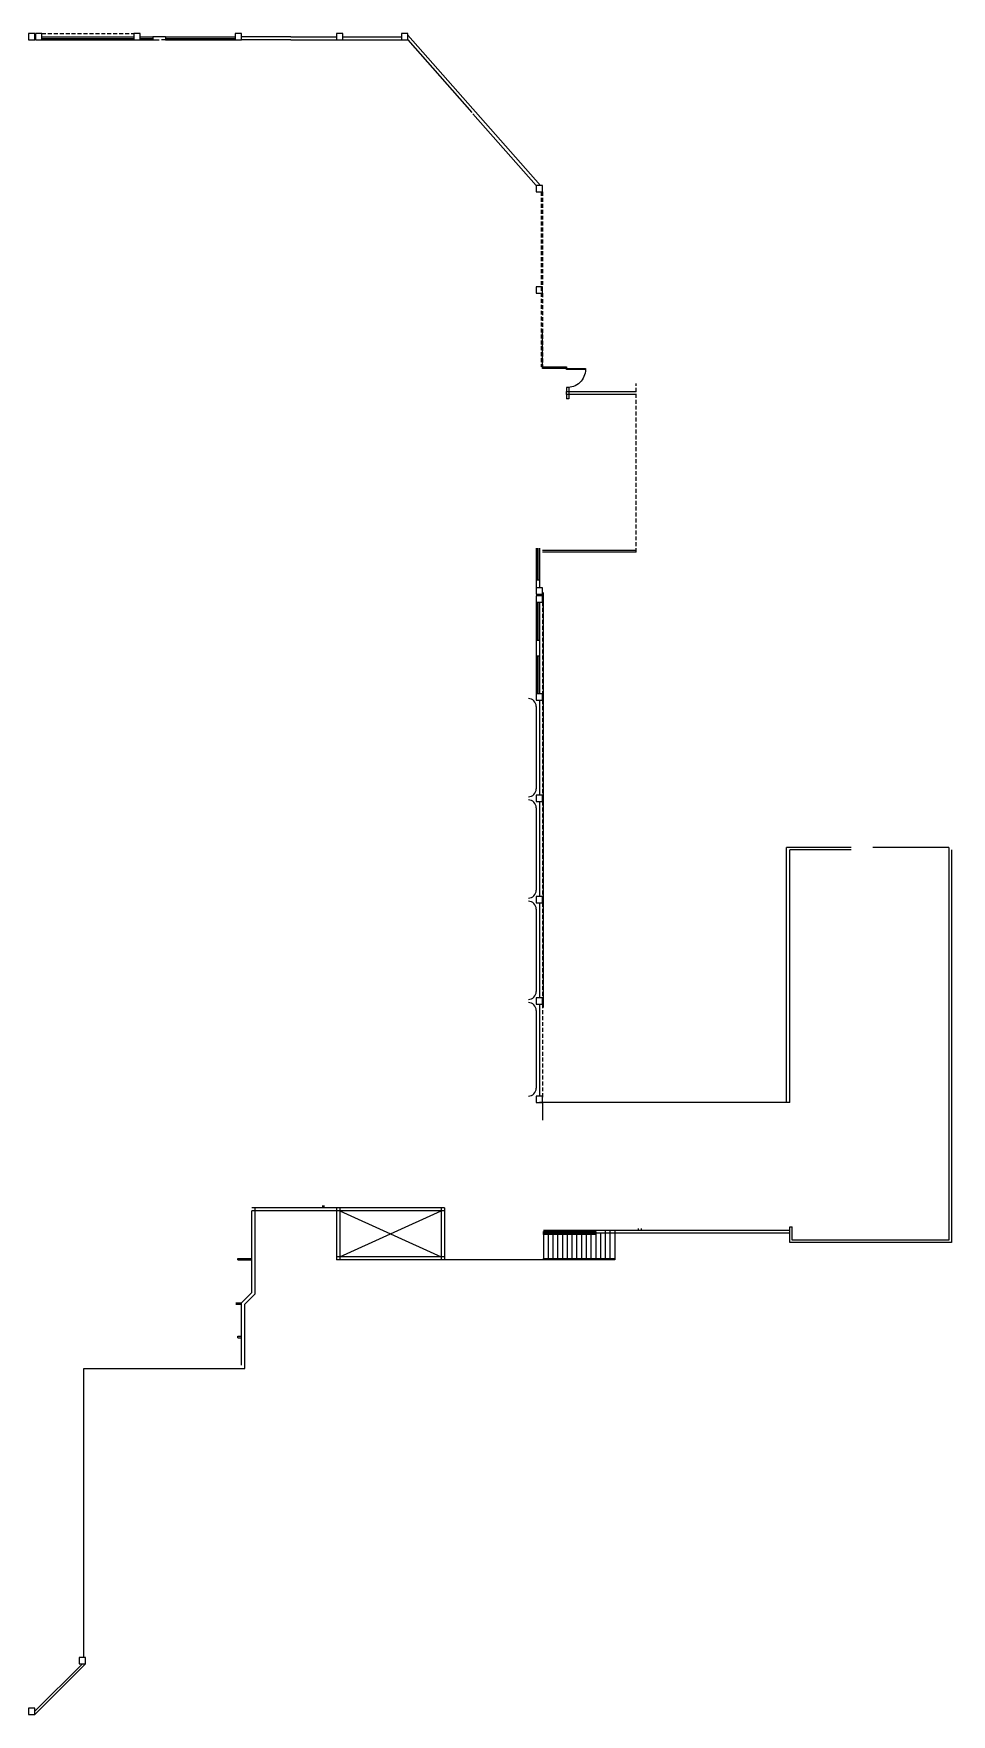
# Model space of a CAD drawing. Header units: metres. Extents: x 51 to 18146, y -212 to 18074.
# Drawn here: x 163.2 to 221.1, y 274.4 to 380.5 of the extents above; entities that cross this region are included whole.
import ezdxf

# ---------------------------------------------------------------- set-up
doc = ezdxf.new("R2010")
doc.units = ezdxf.units.M
doc.linetypes.add('HIDDEN', pattern=[0.375, 0.25, -0.125])
doc.layers.get('0').update_dxf_attribs({"color": 250})
for name, color, linetype in [('AY', 1, 'Continuous'), ('COL', 2, 'Continuous'), ('GR', 6, 'Continuous'), ('NO', 250, 'Continuous'), ('PA', 7, 'Continuous'), ('PU', 1, 'Continuous'), ('TA', 3, 'Continuous'), ('VE', 5, 'Continuous')]:
    doc.layers.add(name, color=color, linetype=linetype)
doc.layers.get('0').freeze()

# ---------------------------------------------------------------- blocks, each defined once
blk = doc.blocks.new('-COL40-')
at = {"color": 0}
blk.add_lwpolyline([(-0.2, 0.2), (-0.2, -0.2), (0.2, -0.2), (0.2, 0.2)], close=True, dxfattribs=at)
blk = doc.blocks.new('P-IZ')
at = {"color": 0}
blk.add_lwpolyline([(0.05, 1), (0.05, 0), (0, 0), (0, 1), (0.05, 1, -0.429311), (1, 0, -3.280951)], format="xyb", dxfattribs=at)

msp = doc.modelspace()

# ---------------------------------------------------------------- linework, layer by layer
at = {"layer": 'AY', "color": 0, "linetype": 'HIDDEN'}
for p, q in [((163.694, 380.51), (169.494, 380.51)), ((195.194, 370.51), (195.194, 359.465)), ((195.294, 370.51), (195.294, 364.51)), ((195.294, 364.11), (195.294, 359.365)), ((201.194, 347.76), (201.194, 358.41)), ((195.294, 344.61), (195.294, 338.81)), ((195.294, 338.41), (195.294, 332.41)), ((195.294, 332.01), (195.294, 326.01)), ((195.294, 325.61), (195.294, 319.61)), ((195.294, 319.21), (195.294, 313.21))]:
    msp.add_line(p, q, dxfattribs=at)
at = {"layer": 'AY', "color": 0}
for p, q in [((195.344, 319.01), (195.344, 345.21)), ((214.767, 329.11), (210.694, 329.11)), ((220.944, 329.11), (220.944, 304.31)), ((210.894, 304.91), (195.344, 304.91)), ((210.894, 305.16), (211.044, 305.16)), ((210.894, 304.76), (210.894, 305.16)), ((211.044, 304.31), (211.044, 305.16)), ((220.944, 304.31), (211.044, 304.31))]:
    msp.add_line(p, q, dxfattribs=at)
at = {"layer": 'AY', "color": 15}
for points in [[(210.694, 313.01), (210.694, 329.11)], [(210.894, 313.01), (210.894, 328.96)]]:
    msp.add_lwpolyline(points, dxfattribs=at)
at = {"layer": 'GR', "color": 15}
for p, q in [((195.344, 304.71), (195.344, 303.16)), ((195.644, 304.71), (195.644, 303.16)), ((195.944, 304.71), (195.944, 303.16)), ((196.244, 304.71), (196.244, 303.16)), ((196.544, 304.71), (196.544, 303.16)), ((196.844, 304.71), (196.844, 303.16)), ((197.144, 304.71), (197.144, 303.16)), ((197.444, 304.71), (197.444, 303.16)), ((197.744, 304.71), (197.744, 303.16)), ((198.044, 304.71), (198.044, 303.16)), ((198.344, 304.71), (198.344, 303.16)), ((198.644, 304.71), (198.644, 303.16)), ((198.944, 304.76), (198.944, 303.16)), ((199.244, 304.91), (199.244, 303.16)), ((199.544, 304.91), (199.544, 303.16)), ((199.844, 304.91), (199.844, 303.16))]:
    msp.add_line(p, q, dxfattribs=at)
for points in [[(198.644, 304.81), (198.644, 304.76), (195.344, 304.76), (195.344, 304.86), (198.644, 304.86), (198.644, 304.81), (195.344, 304.81)], [(198.644, 304.71), (198.644, 304.66), (195.344, 304.66), (195.344, 304.76), (198.644, 304.76), (198.644, 304.71), (195.344, 304.71)], [(199.844, 303.11), (199.844, 303.06), (195.344, 303.06), (195.344, 303.16), (199.844, 303.16), (199.844, 303.11), (195.344, 303.11)]]:
    msp.add_lwpolyline(points, dxfattribs=at)
at = {"layer": 'NO'}
for p, q in [((182.694, 380.31), (186.394, 380.31)), ((182.694, 380.11), (186.394, 380.11)), ((186.794, 380.412), (195.161, 370.91)), ((186.794, 380.11), (190.835, 375.52)), ((190.901, 375.445), (194.894, 370.91)), ((195.294, 359.465), (196.794, 359.465)), ((195.444, 359.365), (195.294, 359.365)), ((196.794, 359.365), (195.444, 359.365)), ((196.794, 359.465), (196.794, 359.365)), ((196.944, 358.152), (196.794, 358.152)), ((196.794, 358.152), (196.794, 357.91)), ((196.794, 357.91), (201.194, 357.91)), ((196.794, 357.71), (196.794, 357.91)), ((196.944, 358.152), (196.944, 357.447)), ((196.794, 357.71), (196.794, 357.447)), ((196.944, 357.447), (196.794, 357.447)), ((201.194, 347.86), (195.294, 347.86)), ((201.194, 347.76), (195.294, 347.76)), ((220.944, 329.11), (216.141, 329.11)), ((210.894, 313.01), (195.094, 313.01)), ((176.944, 301.01), (176.944, 306.16)), ((177.144, 300.927), (177.144, 306.36)), ((181.394, 306.5), (181.394, 306.36)), ((181.494, 306.5), (181.494, 306.36)), ((182.494, 306.16), (188.894, 303.26)), ((182.494, 303.26), (188.894, 306.16)), ((201.318, 305.036), (201.318, 304.91)), ((201.518, 305.049), (201.518, 304.91)), ((176.056, 303.16), (176.944, 303.16)), ((176.056, 303.06), (176.056, 303.16)), ((176.056, 303.06), (176.944, 303.06)), ((189.094, 303.26), (182.294, 303.26)), ((189.094, 303.06), (182.294, 303.06)), ((195.344, 303.06), (189.094, 303.06)), ((175.936, 300.36), (176.294, 300.36)), ((175.936, 300.26), (176.294, 300.26)), ((176.068, 298.236), (176.294, 298.236)), ((176.068, 298.136), (176.068, 298.236)), ((176.068, 298.136), (176.294, 298.136)), ((166.344, 277.96), (166.344, 296.21)), ((163.244, 274.56), (166.244, 277.56)), ((166.444, 277.96), (166.344, 277.96))]:
    msp.add_line(p, q, dxfattribs=at)
at = {"layer": 'PA', "color": 0}
for p, q in [((170.694, 380.31), (170.694, 380.11)), ((171.494, 380.31), (170.694, 380.31)), ((170.694, 380.11), (171.094, 380.11)), ((171.494, 380.11), (171.244, 380.11)), ((171.494, 380.31), (171.494, 380.11)), ((179.394, 380.31), (176.294, 380.31)), ((179.394, 380.11), (176.294, 380.11)), ((201.194, 357.71), (196.794, 357.71)), ((194.894, 346.01), (195.094, 346.01)), ((194.894, 346.01), (194.894, 345.51)), ((195.094, 346.01), (195.094, 345.51)), ((194.894, 342.21), (194.894, 341.21)), ((194.894, 342.21), (195.094, 342.21)), ((195.094, 342.21), (195.094, 341.21)), ((194.894, 341.21), (195.094, 341.21)), ((194.894, 338.01), (194.894, 332.81)), ((195.094, 338.41), (195.094, 332.41)), ((194.894, 331.61), (194.894, 326.41)), ((195.094, 332.01), (195.094, 326.01)), ((194.894, 325.21), (194.894, 320.01)), ((195.094, 325.61), (195.094, 319.61)), ((194.894, 318.81), (194.894, 313.91)), ((195.094, 319.21), (195.094, 313.41))]:
    msp.add_line(p, q, dxfattribs=at)
at = {"layer": 'PA', "color": 15}
for centre, start, end in [((194.394, 338.01), 0, 90), ((194.394, 332.81), 270, 0), ((194.394, 331.61), 0, 90), ((194.394, 326.41), 270, 0), ((194.394, 325.21), 0, 90), ((194.394, 320.01), 270, 0), ((194.394, 318.81), 0, 90), ((194.394, 313.91), 270, 0)]:
    msp.add_arc(centre, 0.5, start, end, dxfattribs=at)
at = {"layer": 'TA', "color": 0}
for p, q in [((214.767, 328.96), (210.894, 328.96)), ((195.294, 313.01), (195.294, 311.887)), ((182.294, 306.36), (176.944, 306.36)), ((182.294, 306.16), (176.944, 306.16)), ((189.094, 306.36), (182.294, 306.36)), ((182.294, 306.36), (182.294, 303.06)), ((189.094, 306.16), (182.294, 306.16)), ((182.494, 306.36), (182.494, 303.06)), ((188.894, 306.36), (188.894, 303.06)), ((189.094, 306.36), (189.094, 303.06)), ((176.294, 300.36), (176.944, 301.01)), ((176.494, 300.277), (177.144, 300.927)), ((176.294, 296.41), (176.294, 300.36)), ((176.494, 296.21), (176.494, 300.277)), ((166.344, 296.21), (176.494, 296.21)), ((166.444, 277.56), (163.244, 274.36))]:
    msp.add_line(p, q, dxfattribs=at)
at = {"layer": 'TA', "color": 15}
msp.add_lwpolyline([(221.094, 328.96), (221.094, 304.16), (210.894, 304.16), (210.894, 304.76), (195.344, 304.76)], dxfattribs=at)
at = {"layer": 'VE', "color": 0}
for p, q in [((163.694, 380.31), (169.494, 380.31)), ((163.694, 380.21), (169.494, 380.21)), ((163.694, 380.16), (169.494, 380.16)), ((163.694, 380.11), (169.494, 380.11)), ((169.894, 380.31), (170.694, 380.31)), ((169.894, 380.21), (170.694, 380.21)), ((169.894, 380.16), (170.694, 380.16)), ((169.894, 380.11), (170.694, 380.11)), ((171.494, 380.31), (175.894, 380.31)), ((171.494, 380.21), (175.894, 380.21)), ((171.494, 380.16), (175.894, 380.16)), ((171.494, 380.11), (175.894, 380.11)), ((179.394, 380.31), (182.294, 380.31)), ((179.394, 380.11), (182.294, 380.11)), ((195.294, 359.365), (195.294, 361.81)), ((194.894, 348.01), (194.894, 346.01)), ((194.944, 348.01), (194.944, 346.01)), ((194.994, 348.01), (194.994, 346.01)), ((195.094, 348.01), (195.094, 346.01)), ((194.894, 344.61), (194.894, 342.21)), ((194.944, 344.61), (194.944, 342.21)), ((194.994, 344.61), (194.994, 342.21)), ((195.094, 344.61), (195.094, 342.21)), ((194.894, 341.21), (194.894, 338.81)), ((194.944, 341.21), (194.944, 338.81)), ((194.994, 341.21), (194.994, 338.81)), ((195.094, 341.21), (195.094, 338.81))]:
    msp.add_line(p, q, dxfattribs=at)

# ---------------------------------------------------------------- block references
at = {"layer": 'COL', "color": 0}
for p in [(163.044, 380.31), (163.494, 380.31), (169.694, 380.31), (176.094, 380.31), (182.494, 380.31), (186.594, 380.31), (195.094, 370.71), (195.094, 364.31), (195.094, 345.31), (195.094, 344.81), (195.094, 338.61), (195.094, 332.21), (195.094, 325.81), (195.094, 319.41), (195.094, 313.21), (166.244, 277.76), (163.044, 274.56)]:
    msp.add_blockref('-COL40-', p, dxfattribs=at)
at = {"layer": 'PU', "color": 0, "xscale": 1.204524480124168, "yscale": 1.204524480124168, "zscale": 1.204524480124168, "rotation": 270}
msp.add_blockref('P-IZ', (196.794, 359.365), dxfattribs=at)

doc.saveas('drawing.dxf')
